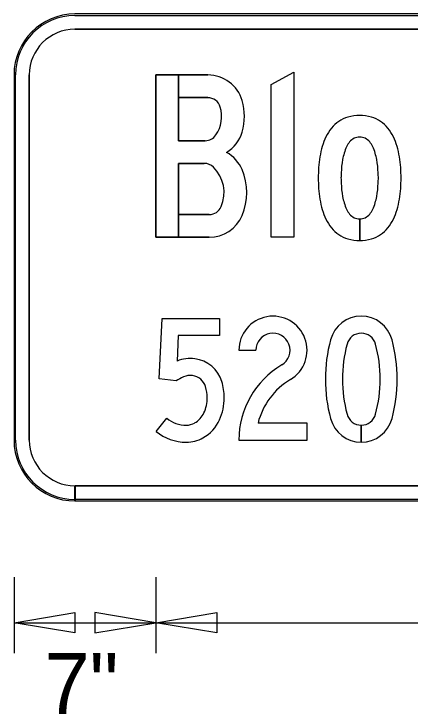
# Model space of a CAD drawing. Extents: x 764 to 1076, y -284 to -242.
# Drawn here: x 862.771 to 864.401, y -268.178 to -265.303 of the extents above; entities that cross this region are included whole.
import ezdxf

# ---------------------------------------------------------------- set-up
doc = ezdxf.new("R2010")
doc.units = 0
for name, color, linetype in [('GSBWFill', 7, 'Continuous'), ('GSColorFill', 7, 'Continuous'), ('GSDims', 7, 'Continuous'), ('GSOutline', 7, 'Continuous')]:
    doc.layers.add(name, color=color, linetype=linetype)

msp = doc.modelspace()

# ---------------------------------------------------------------- linework, layer by layer
at = {"layer": 'GSBWFill'}
for p, q in [((871.5211, -265.3034), (863.0211, -265.3034)), ((863.0211, -265.3659), (871.5211, -265.3659)), ((862.7711, -265.5534), (862.7711, -267.0534)), ((862.8336, -267.0534), (862.8336, -265.5534)), ((864.1903, -266.1454), (864.1903, -266.2337)), ((864.1903, -266.2337), (864.1903, -266.1454)), ((863.6944, -266.6846), (863.7644, -266.6846)), ((863.9744, -266.9834), (863.7731, -266.9834)), ((864.1969, -267.0621), (864.1969, -266.9921)), ((864.197, -266.9921), (864.197, -267.0621)), ((863.0211, -267.3034), (863.0211, -267.2409)), ((871.5211, -267.2409), (863.0217, -267.2409)), ((863.0217, -267.2409), (863.0217, -267.3034)), ((863.0217, -267.3034), (871.5211, -267.3034))]:
    msp.add_line(p, q, dxfattribs=at)
for points in [[(863.5523, -265.917), (863.4469, -265.917), (863.4469, -266.2204), (863.3536, -266.2204), (863.3536, -265.5537), (863.4469, -265.5537), (863.4469, -265.8237), (863.556, -265.8237)], [(863.5669, -265.647), (863.447, -265.647), (863.447, -265.5537), (863.5669, -265.5537)], [(863.5728, -266.2204), (863.447, -266.2204), (863.447, -266.127), (863.5728, -266.127)], [(863.4364, -266.8106), (863.3667, -266.8019), (863.3791, -266.5534), (863.6149, -266.5534), (863.6149, -266.6234), (863.4457, -266.6234), (863.4404, -266.7288)], [(863.3544, -267.0184), (863.3983, -266.9638)], [(863.6944, -267.0534), (863.9744, -267.0534), (863.9744, -266.9834)]]:
    msp.add_lwpolyline(points, dxfattribs=at)
msp.add_lwpolyline([(863.8269, -265.5935), (863.9203, -265.542), (863.9203, -266.2204), (863.8269, -266.2204)], close=True, dxfattribs=at)
for centre, radius, start, end in [((863.0211, -265.5534), 0.25, 90, 180), ((863.0211, -265.5534), 0.1875, 90, 180), ((863.8344, -266.6846), 0.14, 300.6774, 180), ((864.1969, -266.6752), 0.1306, 15.0225, 164.9775), ((863.8344, -266.6846), 0.07, 300.6774, 180), ((864.1969, -266.6752), 0.0606, 15.0225, 164.9775), ((864.6744, -266.8034), 0.625, 164.9775, 195.0225), ((863.7194, -266.8034), 0.625, 344.9775, 15.0225), ((864.6744, -266.8034), 0.555, 164.9775, 195.0225), ((863.7194, -266.8034), 0.555, 344.9775, 15.0225), ((863.4947, -266.86), 0.1419, 82.3677, 112.4831), ((863.4957, -266.8529), 0.1348, 17.1539, 82.3677), ((864.0532, -267.0534), 0.3587, 120.6774, 180.0003), ((863.5263, -266.9364), 0.1546, 112.4831, 125.5849), ((863.4947, -266.86), 0.0719, 82.3677, 112.4831), ((863.4957, -266.8529), 0.0648, 17.1539, 82.3677), ((863.4096, -266.8795), 0.2248, 360, 17.1539), ((864.0532, -267.0534), 0.2887, 120.6774, 165.9708), ((863.4096, -266.8795), 0.1548, 360, 17.1539), ((863.4133, -266.8795), 0.1511, 335.7676, 0), ((863.4133, -266.8795), 0.2211, 335.7676, 0), ((863.4689, -266.9044), 0.0902, 299.091, 335.7676), ((863.4787, -266.8637), 0.1284, 231.2435, 270), ((863.4689, -266.9044), 0.1602, 299.091, 335.7676), ((864.1969, -266.9315), 0.1306, 195.0225, 270), ((864.1969, -266.9315), 0.0606, 195.0225, 270), ((864.1969, -266.9315), 0.0606, 270.0236, 344.9775), ((864.1969, -266.9315), 0.1306, 270.011, 344.9775), ((863.4787, -266.9221), 0.0701, 270, 299.091), ((863.4787, -266.8637), 0.1984, 231.2434, 270), ((863.0211, -267.0534), 0.25, 180, 270), ((863.0211, -267.0534), 0.1875, 180, 270), ((863.4787, -266.9221), 0.1401, 270, 299.091)]:
    msp.add_arc(centre, radius, start, end, dxfattribs=at)
for centre, major_axis, start_param, end_param in [((863.5669, -265.7004), (0, 0.1467), 4.996183, 6.283185), ((863.5669, -265.7004), (0, 0.0533), 4.996183, 6.283185), ((863.4869, -265.7237), (0, 0.23), 4.428595, 4.996183), ((863.4869, -265.7237), (0, 0.1367), 4.118003, 4.996183), ((864.1803, -265.8572), (0, 0.1358), 0.283991, 0.89707), ((864.1903, -265.9005), (0, 0.1801), 0, 0.269589), ((864.1903, -265.9005), (0, 0.1801), 6.013596, 6.283185), ((864.2002, -265.8572), (0, 0.1358), 5.386116, 5.999194), ((863.5669, -265.747), (0, 0.1467), 3.692503, 4.428595), ((864.2433, -265.9042), (0, 0.2143), 0.908959, 1.301349), ((864.1372, -265.9042), (0, 0.2143), 4.981836, 5.374226), ((863.556, -265.7704), (0, 0.0533), 3.141593, 4.118003), ((864.2037, -265.8776), (0, 0.0733), 0.515296, 1.165466), ((864.1903, -265.8608), (0, 0.0521), 0, 0.449459), ((864.1903, -265.8608), (0, 0.0521), 5.833726, 6.283185), ((864.1768, -265.8776), (0, 0.0733), 5.117719, 5.76789), ((864.4303, -265.9597), (0, 0.4093), 1.292297, 1.506993), ((864.3266, -265.9363), (0, 0.2093), 1.13923, 1.404661), ((864.054, -265.9363), (0, 0.2093), 4.878525, 5.143956), ((863.9503, -265.9597), (0, 0.4093), 4.776192, 4.990888), ((863.5728, -266.0004), (0, 0.1467), 5.116125, 5.778288), ((864.5258, -265.9739), (0, 0.412), 1.394507, 1.525209), ((863.8548, -265.9739), (0, 0.412), 4.757976, 4.888679), ((863.5523, -265.9704), (0, 0.0533), 5.507992, 6.283185), ((863.4869, -266.037), (0, 0.1467), 4.308652, 5.507992), ((864.6527, -265.977), (0, 0.6324), 1.50208, 1.570796), ((863.7278, -265.977), (0, 0.6324), 4.712389, 4.781105), ((863.4869, -266.037), (0, 0.24), 4.308653, 5.116125), ((864.5691, -265.977), (0, 0.4555), 1.522775, 1.570796), ((863.8115, -265.977), (0, 0.4555), 4.712389, 4.76041), ((864.6527, -265.977), (0, 0.6324), 1.570796, 1.639513), ((864.5691, -265.977), (0, 0.4555), 1.570796, 1.618818), ((863.8115, -265.977), (0, 0.4555), 4.664368, 4.712389), ((863.7278, -265.977), (0, 0.6324), 4.643673, 4.712389), ((864.4303, -265.9944), (0, 0.4093), 1.634599, 1.849295), ((864.5258, -265.9801), (0, 0.412), 1.616383, 1.747086), ((863.8548, -265.9801), (0, 0.412), 4.536099, 4.666802), ((863.9503, -265.9944), (0, 0.4093), 4.43389, 4.648586), ((864.3266, -266.0178), (0, 0.2093), 1.736932, 2.002363), ((864.054, -266.0178), (0, 0.2093), 4.280822, 4.546253), ((863.5728, -266.0737), (0, 0.0533), 3.141593, 4.308652), ((864.2433, -266.0498), (0, 0.2143), 1.840243, 2.232634), ((864.2037, -266.0764), (0, 0.0733), 1.976127, 2.626297), ((864.1768, -266.0764), (0, 0.0733), 3.656888, 4.307059), ((864.1372, -266.0498), (0, 0.2143), 4.050551, 4.442942), ((863.5728, -266.0737), (0, 0.1467), 3.141593, 4.308652), ((864.1903, -266.0932), (0, 0.0521), 2.692133, 3.141593), ((864.1903, -266.0932), (0, 0.0521), 3.142232, 3.591052), ((864.1803, -266.0968), (0, 0.1358), 2.244523, 2.857601), ((864.2002, -266.0968), (0, 0.1358), 3.425584, 4.038662), ((864.1903, -266.0536), (0, 0.1801), 2.872003, 3.141592), ((864.1903, -266.0536), (0, 0.1801), 3.141777, 3.411182)]:
    msp.add_ellipse(centre, major_axis=major_axis, ratio=0.999993, start_param=start_param, end_param=end_param, dxfattribs=at)
at = {"layer": 'GSColorFill'}
for p, q in [((871.5211, -265.3034), (863.0211, -265.3034)), ((871.5211, -265.3034), (863.0211, -265.3034)), ((871.5211, -265.3034), (863.0211, -265.3034)), ((863.0211, -265.3097), (871.5211, -265.3097)), ((863.0211, -265.3659), (871.5211, -265.3659)), ((862.7711, -265.5534), (862.7711, -267.0534)), ((862.7711, -265.5534), (862.7711, -267.0534)), ((862.7711, -265.5534), (862.7711, -267.0534)), ((862.7774, -267.0534), (862.7774, -265.5534)), ((862.8336, -267.0534), (862.8336, -265.5534)), ((864.1903, -266.1454), (864.1903, -266.2337)), ((864.1903, -266.2337), (864.1903, -266.1454)), ((863.6944, -266.6846), (863.7644, -266.6846)), ((863.9744, -266.9834), (863.7731, -266.9834)), ((864.1969, -267.0621), (864.1969, -266.9921)), ((864.197, -266.9921), (864.197, -267.0621)), ((863.0211, -267.3034), (863.0211, -267.2409)), ((871.5211, -267.2409), (863.0217, -267.2409)), ((863.0217, -267.2409), (863.0217, -267.3034)), ((863.0211, -267.3034), (863.0211, -267.2972)), ((863.0211, -267.3034), (871.5211, -267.3034)), ((871.5211, -267.2972), (863.0212, -267.2972)), ((863.0212, -267.2972), (863.0212, -267.3034)), ((863.0212, -267.3034), (871.5211, -267.3034)), ((863.0217, -267.3034), (871.5211, -267.3034))]:
    msp.add_line(p, q, dxfattribs=at)
for points in [[(863.5523, -265.917), (863.4469, -265.917), (863.4469, -266.2204), (863.3536, -266.2204), (863.3536, -265.5537), (863.4469, -265.5537), (863.4469, -265.8237), (863.556, -265.8237)], [(863.5669, -265.647), (863.447, -265.647), (863.447, -265.5537), (863.5669, -265.5537)], [(863.5728, -266.2204), (863.447, -266.2204), (863.447, -266.127), (863.5728, -266.127)], [(863.4364, -266.8106), (863.3667, -266.8019), (863.3791, -266.5534), (863.6149, -266.5534), (863.6149, -266.6234), (863.4457, -266.6234), (863.4404, -266.7288)], [(863.3544, -267.0184), (863.3983, -266.9638)], [(863.6944, -267.0534), (863.9744, -267.0534), (863.9744, -266.9834)]]:
    msp.add_lwpolyline(points, dxfattribs=at)
msp.add_lwpolyline([(863.8269, -265.5935), (863.9203, -265.542), (863.9203, -266.2204), (863.8269, -266.2204)], close=True, dxfattribs=at)
for centre, radius, start, end in [((863.0211, -265.5534), 0.25, 90, 180), ((863.0211, -265.5534), 0.25, 90, 180), ((863.0211, -265.5534), 0.25, 90, 180), ((863.0211, -265.5534), 0.2438, 90, 180), ((863.0211, -265.5534), 0.1875, 90, 180), ((863.8344, -266.6846), 0.14, 300.6774, 180), ((864.1969, -266.6752), 0.1306, 15.0225, 164.9775), ((863.8344, -266.6846), 0.07, 300.6774, 180), ((864.1969, -266.6752), 0.0606, 15.0225, 164.9775), ((864.6744, -266.8034), 0.625, 164.9775, 195.0225), ((863.7194, -266.8034), 0.625, 344.9775, 15.0225), ((864.6744, -266.8034), 0.555, 164.9775, 195.0225), ((863.7194, -266.8034), 0.555, 344.9775, 15.0225), ((863.4947, -266.86), 0.1419, 82.3677, 112.4831), ((863.4957, -266.8529), 0.1348, 17.1539, 82.3677), ((864.0532, -267.0534), 0.3587, 120.6774, 180.0003), ((863.5263, -266.9364), 0.1546, 112.4831, 125.5849), ((863.4947, -266.86), 0.0719, 82.3677, 112.4831), ((863.4957, -266.8529), 0.0648, 17.1539, 82.3677), ((863.4096, -266.8795), 0.2248, 360, 17.1539), ((864.0532, -267.0534), 0.2887, 120.6774, 165.9708), ((863.4096, -266.8795), 0.1548, 360, 17.1539), ((863.4133, -266.8795), 0.1511, 335.7676, 0), ((863.4133, -266.8795), 0.2211, 335.7676, 0), ((863.4689, -266.9044), 0.0902, 299.091, 335.7676), ((863.4787, -266.8637), 0.1284, 231.2435, 270), ((863.4689, -266.9044), 0.1602, 299.091, 335.7676), ((864.1969, -266.9315), 0.1306, 195.0225, 270), ((864.1969, -266.9315), 0.0606, 195.0225, 270), ((864.1969, -266.9315), 0.0606, 270.0236, 344.9775), ((864.1969, -266.9315), 0.1306, 270.011, 344.9775), ((863.4787, -266.9221), 0.0701, 270, 299.091), ((863.4787, -266.8637), 0.1984, 231.2434, 270), ((863.0211, -267.0534), 0.25, 180, 270), ((863.0211, -267.0534), 0.25, 180, 270), ((863.0211, -267.0534), 0.25, 180, 270), ((863.0211, -267.0534), 0.2438, 180, 270), ((863.0211, -267.0534), 0.1875, 180, 270), ((863.4787, -266.9221), 0.1401, 270, 299.091)]:
    msp.add_arc(centre, radius, start, end, dxfattribs=at)
for centre, major_axis, start_param, end_param in [((863.5669, -265.7004), (0, 0.1467), 4.996183, 6.283185), ((863.5669, -265.7004), (0, 0.0533), 4.996183, 6.283185), ((863.4869, -265.7237), (0, 0.23), 4.428595, 4.996183), ((863.4869, -265.7237), (0, 0.1367), 4.118003, 4.996183), ((864.1803, -265.8572), (0, 0.1358), 0.283991, 0.89707), ((864.1903, -265.9005), (0, 0.1801), 0, 0.269589), ((864.1903, -265.9005), (0, 0.1801), 6.013596, 6.283185), ((864.2002, -265.8572), (0, 0.1358), 5.386116, 5.999194), ((863.5669, -265.747), (0, 0.1467), 3.692503, 4.428595), ((864.2433, -265.9042), (0, 0.2143), 0.908959, 1.301349), ((864.1372, -265.9042), (0, 0.2143), 4.981836, 5.374226), ((863.556, -265.7704), (0, 0.0533), 3.141593, 4.118003), ((864.2037, -265.8776), (0, 0.0733), 0.515296, 1.165466), ((864.1903, -265.8608), (0, 0.0521), 0, 0.449459), ((864.1903, -265.8608), (0, 0.0521), 5.833726, 6.283185), ((864.1768, -265.8776), (0, 0.0733), 5.117719, 5.76789), ((864.4303, -265.9597), (0, 0.4093), 1.292297, 1.506993), ((864.3266, -265.9363), (0, 0.2093), 1.13923, 1.404661), ((864.054, -265.9363), (0, 0.2093), 4.878525, 5.143956), ((863.9503, -265.9597), (0, 0.4093), 4.776192, 4.990888), ((863.5728, -266.0004), (0, 0.1467), 5.116125, 5.778288), ((864.5258, -265.9739), (0, 0.412), 1.394507, 1.525209), ((863.8548, -265.9739), (0, 0.412), 4.757976, 4.888679), ((863.5523, -265.9704), (0, 0.0533), 5.507992, 6.283185), ((863.4869, -266.037), (0, 0.1467), 4.308652, 5.507992), ((864.6527, -265.977), (0, 0.6324), 1.50208, 1.570796), ((863.7278, -265.977), (0, 0.6324), 4.712389, 4.781105), ((863.4869, -266.037), (0, 0.24), 4.308653, 5.116125), ((864.5691, -265.977), (0, 0.4555), 1.522775, 1.570796), ((863.8115, -265.977), (0, 0.4555), 4.712389, 4.76041), ((864.6527, -265.977), (0, 0.6324), 1.570796, 1.639513), ((864.5691, -265.977), (0, 0.4555), 1.570796, 1.618818), ((863.8115, -265.977), (0, 0.4555), 4.664368, 4.712389), ((863.7278, -265.977), (0, 0.6324), 4.643673, 4.712389), ((864.4303, -265.9944), (0, 0.4093), 1.634599, 1.849295), ((864.5258, -265.9801), (0, 0.412), 1.616383, 1.747086), ((863.8548, -265.9801), (0, 0.412), 4.536099, 4.666802), ((863.9503, -265.9944), (0, 0.4093), 4.43389, 4.648586), ((864.3266, -266.0178), (0, 0.2093), 1.736932, 2.002363), ((864.054, -266.0178), (0, 0.2093), 4.280822, 4.546253), ((863.5728, -266.0737), (0, 0.0533), 3.141593, 4.308652), ((864.2433, -266.0498), (0, 0.2143), 1.840243, 2.232634), ((864.2037, -266.0764), (0, 0.0733), 1.976127, 2.626297), ((864.1768, -266.0764), (0, 0.0733), 3.656888, 4.307059), ((864.1372, -266.0498), (0, 0.2143), 4.050551, 4.442942), ((863.5728, -266.0737), (0, 0.1467), 3.141593, 4.308652), ((864.1903, -266.0932), (0, 0.0521), 2.692133, 3.141593), ((864.1903, -266.0932), (0, 0.0521), 3.142232, 3.591052), ((864.1803, -266.0968), (0, 0.1358), 2.244523, 2.857601), ((864.2002, -266.0968), (0, 0.1358), 3.425584, 4.038662), ((864.1903, -266.0536), (0, 0.1801), 2.872003, 3.141592), ((864.1903, -266.0536), (0, 0.1801), 3.141777, 3.411182)]:
    msp.add_ellipse(centre, major_axis=major_axis, ratio=0.999993, start_param=start_param, end_param=end_param, dxfattribs=at)
at = {"layer": 'GSDims'}
for p, q in [((862.7711, -267.6159), (862.7711, -267.9284)), ((862.7711, -267.6159), (862.7711, -267.9284)), ((863.3536, -267.6159), (863.3536, -267.9284)), ((863.3536, -267.6159), (863.3536, -267.9284)), ((862.7711, -267.8034), (863.3536, -267.8034)), ((863.3536, -267.8034), (871.1878, -267.8034))]:
    msp.add_line(p, q, dxfattribs=at)
for points in [[(862.7711, -267.8034), (863.0211, -267.7618), (863.0211, -267.8451)], [(863.3536, -267.8034), (863.1036, -267.7618), (863.1036, -267.8451)], [(863.3536, -267.8034), (863.6036, -267.7618), (863.6036, -267.8451)]]:
    msp.add_lwpolyline(points, close=True, dxfattribs=at)
at = {"layer": 'GSOutline'}
for p, q in [((871.5211, -265.3034), (863.0211, -265.3034)), ((871.5211, -265.3659), (863.0211, -265.3659)), ((862.7711, -265.5534), (862.7711, -267.0534)), ((862.8336, -265.5534), (862.8336, -267.0534)), ((863.6944, -266.6846), (863.7644, -266.6846)), ((863.9744, -266.9834), (863.7731, -266.9834)), ((863.0211, -267.2409), (871.5211, -267.2409)), ((863.0211, -267.3034), (871.5211, -267.3034))]:
    msp.add_line(p, q, dxfattribs=at)
for points in [[(863.5669, -265.5537), (863.3536, -265.5537), (863.3536, -266.2204), (863.5728, -266.2204)], [(863.556, -265.8237), (863.4469, -265.8237), (863.4469, -265.647), (863.5669, -265.647)], [(863.5728, -266.127), (863.4469, -266.127), (863.4469, -265.917), (863.5523, -265.917)], [(863.4364, -266.8106), (863.3667, -266.8019), (863.3791, -266.5534), (863.6149, -266.5534), (863.6149, -266.6234), (863.4457, -266.6234), (863.4404, -266.7288)], [(863.3544, -267.0184), (863.3983, -266.9638)], [(863.6944, -267.0534), (863.9744, -267.0534), (863.9744, -266.9834)]]:
    msp.add_lwpolyline(points, dxfattribs=at)
msp.add_lwpolyline([(863.8269, -265.5935), (863.9203, -265.542), (863.9203, -266.2204), (863.8269, -266.2204)], close=True, dxfattribs=at)
for centre, radius, start, end in [((863.0211, -265.5534), 0.25, 90, 180), ((863.0211, -265.5534), 0.1875, 90, 180), ((863.8344, -266.6846), 0.14, 300.6774, 180), ((864.1969, -266.6752), 0.1306, 15.0225, 164.9775), ((863.8344, -266.6846), 0.07, 300.6774, 180), ((864.1969, -266.6752), 0.0606, 15.0225, 164.9775), ((864.6744, -266.8034), 0.625, 164.9775, 195.0225), ((863.7194, -266.8034), 0.625, 344.9775, 15.0225), ((864.6744, -266.8034), 0.555, 164.9775, 195.0225), ((863.7194, -266.8034), 0.555, 344.9775, 15.0225), ((863.4947, -266.86), 0.1419, 82.3677, 112.4831), ((863.4957, -266.8529), 0.1348, 17.1539, 82.3677), ((864.0532, -267.0534), 0.3587, 120.6774, 180.0003), ((863.5263, -266.9364), 0.1546, 112.4831, 125.5849), ((863.4947, -266.86), 0.0719, 82.3677, 112.4831), ((863.4957, -266.8529), 0.0648, 17.1539, 82.3677), ((863.4096, -266.8795), 0.2248, 360, 17.1539), ((864.0532, -267.0534), 0.2887, 120.6774, 165.9708), ((863.4096, -266.8795), 0.1548, 360, 17.1539), ((863.4133, -266.8795), 0.1511, 335.7676, 0), ((863.4133, -266.8795), 0.2211, 335.7676, 0), ((863.4689, -266.9044), 0.0902, 299.091, 335.7676), ((863.4787, -266.8637), 0.1284, 231.2435, 270), ((863.4689, -266.9044), 0.1602, 299.091, 335.7676), ((864.1969, -266.9315), 0.1306, 195.0225, 344.9775), ((864.1969, -266.9315), 0.0606, 195.0225, 344.9775), ((863.4787, -266.9221), 0.0701, 270, 299.091), ((863.4787, -266.8637), 0.1984, 231.2434, 270), ((863.0211, -267.0534), 0.25, 180, 270), ((863.0211, -267.0534), 0.1875, 180, 270), ((863.4787, -266.9221), 0.1401, 270, 299.091)]:
    msp.add_arc(centre, radius, start, end, dxfattribs=at)
for centre, major_axis, start_param, end_param in [((863.5669, -265.7004), (0, 0.1467), 4.996183, 6.283185), ((863.5669, -265.7004), (0, 0.0533), 4.996183, 6.283185), ((863.4869, -265.7237), (0, 0.23), 4.428595, 4.996183), ((863.4869, -265.7237), (0, 0.1367), 4.118003, 4.996183), ((864.1803, -265.8572), (0, 0.1358), 0.283991, 0.89707), ((864.1903, -265.9005), (0, 0.1801), 0, 0.269589), ((864.1903, -265.9005), (0, 0.1801), 6.013596, 6.283185), ((864.2002, -265.8572), (0, 0.1358), 5.386116, 5.999194), ((863.5669, -265.747), (0, 0.1467), 3.692503, 4.428595), ((864.2433, -265.9042), (0, 0.2143), 0.908959, 1.301349), ((864.1372, -265.9042), (0, 0.2143), 4.981836, 5.374226), ((863.556, -265.7704), (0, 0.0533), 3.141593, 4.118003), ((864.2037, -265.8776), (0, 0.0733), 0.515296, 1.165466), ((864.1903, -265.8608), (0, 0.0521), 0, 0.449459), ((864.1903, -265.8608), (0, 0.0521), 5.833726, 6.283185), ((864.1768, -265.8776), (0, 0.0733), 5.117719, 5.76789), ((864.4303, -265.9597), (0, 0.4093), 1.292297, 1.506993), ((864.3266, -265.9363), (0, 0.2093), 1.13923, 1.404661), ((864.054, -265.9363), (0, 0.2093), 4.878525, 5.143956), ((863.9503, -265.9597), (0, 0.4093), 4.776192, 4.990888), ((863.5728, -266.0004), (0, 0.1467), 5.116125, 5.778288), ((864.5258, -265.9739), (0, 0.412), 1.394507, 1.525209), ((863.8548, -265.9739), (0, 0.412), 4.757976, 4.888679), ((863.5523, -265.9704), (0, 0.0533), 5.507992, 6.283185), ((863.4869, -266.037), (0, 0.1467), 4.308652, 5.507992), ((864.6527, -265.977), (0, 0.6324), 1.50208, 1.570796), ((863.7278, -265.977), (0, 0.6324), 4.712389, 4.781105), ((863.4869, -266.037), (0, 0.24), 4.308652, 5.116125), ((864.5691, -265.977), (0, 0.4555), 1.522775, 1.570796), ((863.8115, -265.977), (0, 0.4555), 4.712389, 4.76041), ((864.6527, -265.977), (0, 0.6324), 1.570796, 1.639513), ((864.5691, -265.977), (0, 0.4555), 1.570796, 1.618818), ((863.8115, -265.977), (0, 0.4555), 4.664368, 4.712389), ((863.7278, -265.977), (0, 0.6324), 4.643673, 4.712389), ((864.4303, -265.9944), (0, 0.4093), 1.634599, 1.849295), ((864.5258, -265.9801), (0, 0.412), 1.616383, 1.747086), ((863.8548, -265.9801), (0, 0.412), 4.536099, 4.666802), ((863.9503, -265.9944), (0, 0.4093), 4.43389, 4.648586), ((864.3266, -266.0178), (0, 0.2093), 1.736932, 2.002363), ((864.054, -266.0178), (0, 0.2093), 4.280822, 4.546253), ((863.5728, -266.0737), (0, 0.0533), 3.141593, 4.308652), ((864.2433, -266.0498), (0, 0.2143), 1.840243, 2.232634), ((864.2037, -266.0764), (0, 0.0733), 1.976127, 2.626297), ((864.1768, -266.0764), (0, 0.0733), 3.656888, 4.307059), ((864.1372, -266.0498), (0, 0.2143), 4.050551, 4.442942), ((863.5728, -266.0737), (0, 0.1467), 3.141593, 4.308652), ((864.1903, -266.0932), (0, 0.0521), 2.692133, 3.141593), ((864.1903, -266.0932), (0, 0.0521), 3.141593, 3.591052), ((864.1803, -266.0968), (0, 0.1358), 2.244523, 2.857601), ((864.2002, -266.0968), (0, 0.1358), 3.425584, 4.038662), ((864.1903, -266.0536), (0, 0.1801), 2.872003, 3.141593), ((864.1903, -266.0536), (0, 0.1801), 3.141593, 3.411182)]:
    msp.add_ellipse(centre, major_axis=major_axis, ratio=0.999993, start_param=start_param, end_param=end_param, dxfattribs=at)

# ---------------------------------------------------------------- texts
at = {"layer": 'GSDims'}
msp.add_text('7"', height=0.25, dxfattribs=at).set_placement((862.8957, -268.1784))

doc.saveas('drawing.dxf')
